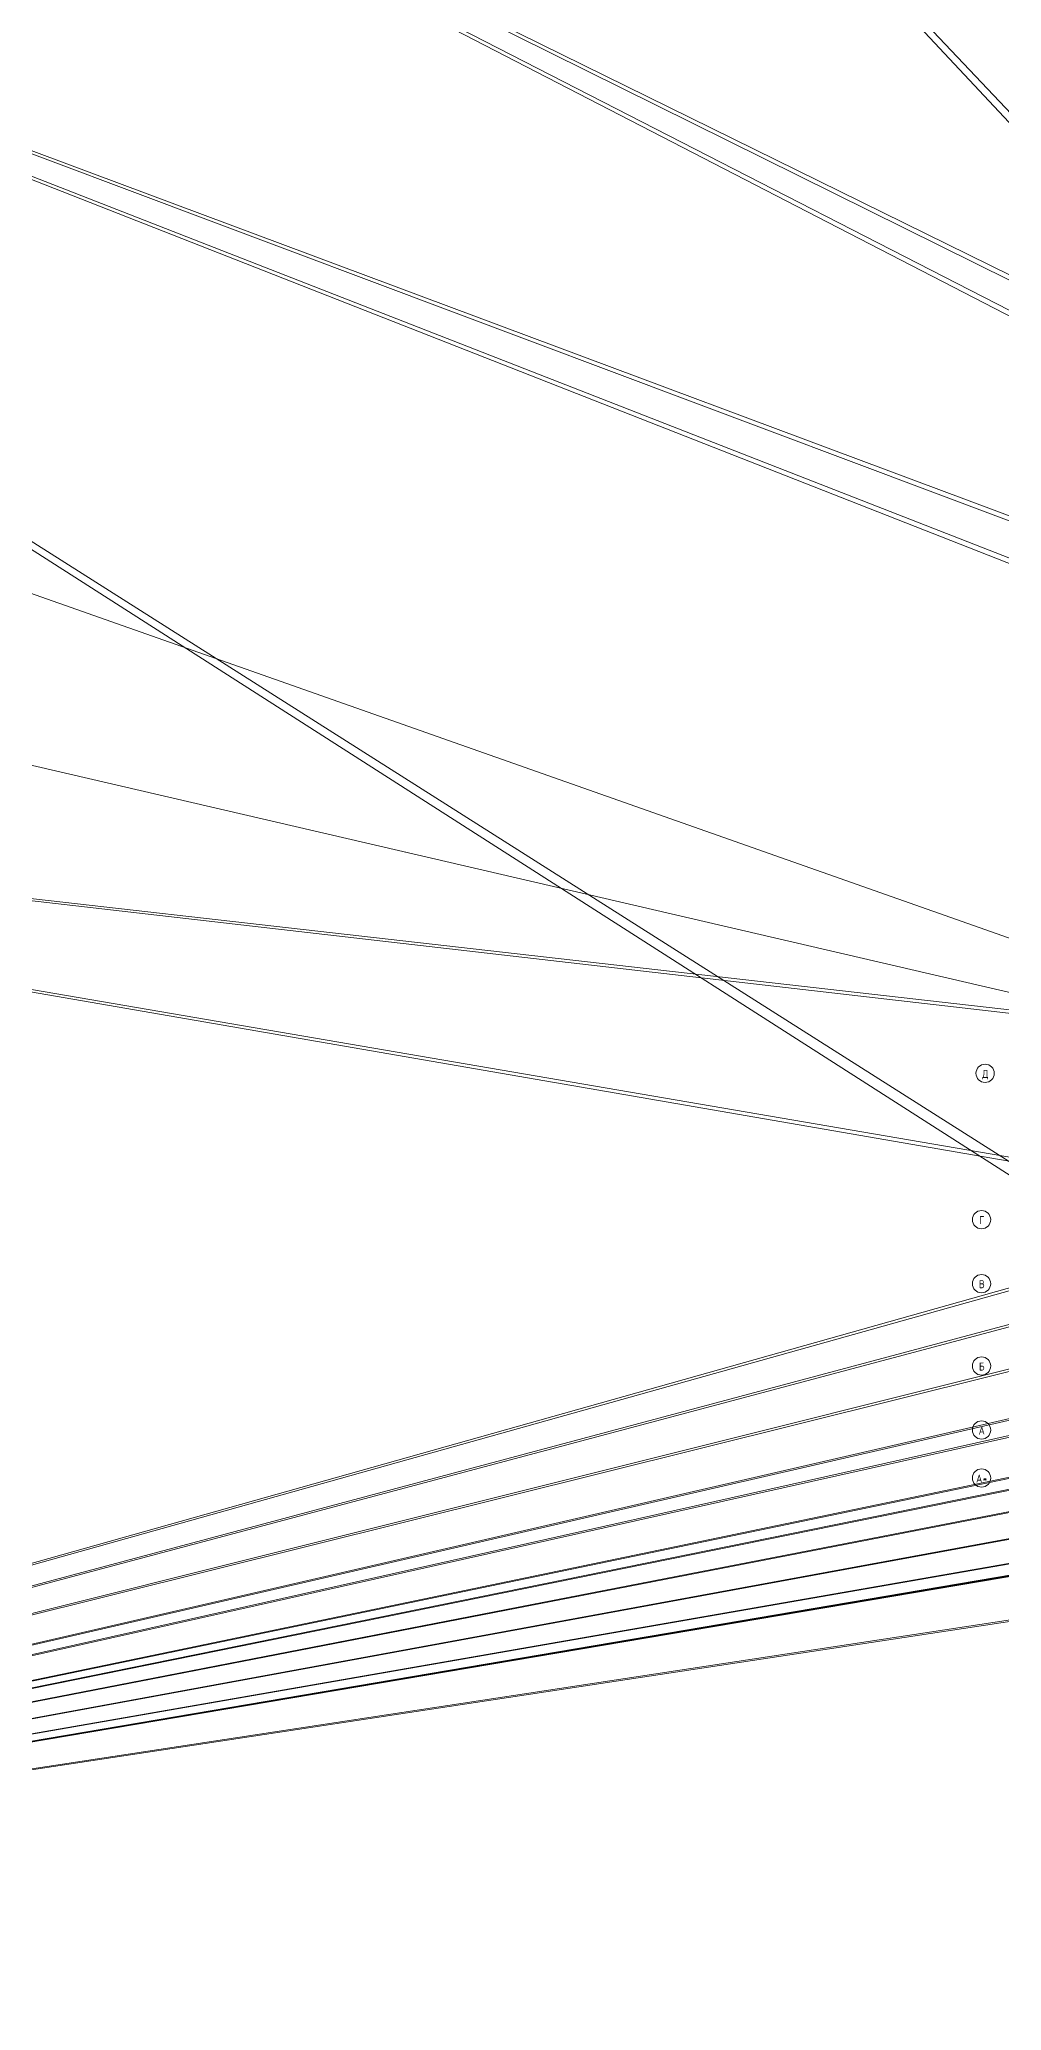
# Model space of a CAD drawing. Header units: millimetres. Extents: x -515342 to 330399, y -224905 to 507333.
# Drawn here: x -418574 to -376523, y -210666 to -124456 of the extents above; entities that cross this region are included whole.
import ezdxf

# ---------------------------------------------------------------- set-up
doc = ezdxf.new("R2010")
doc.units = ezdxf.units.MM
doc.layers.add('Оси', color=7, linetype='Continuous', lineweight=0)
doc.layers.add('экспертиза ДУ', color=1, linetype='Continuous', lineweight=0)
doc.styles.add('GOST Common', font='', dxfattribs={"width": 0.9, "height": 350})
doc.styles.get('GOST Common').set_extended_font_data('GOST Common')

# ---------------------------------------------------------------- blocks, each defined once
blk = doc.blocks.new('Ось сетки - Круг_Ø8 мм-6577-О_АР_П_-1_-3_000_План -1 этажа')
at = {"layer": 'Оси'}
for start, end in [(360, 180), (180, 360)]:
    blk.add_arc((0, 0), 4, start, end, dxfattribs=at)

msp = doc.modelspace()

# ---------------------------------------------------------------- linework, layer by layer
at = {"layer": 'экспертиза ДУ', "elevation": 0}
for points in [[(-329584.2871, -177855.6892), (-416102.3658, -85462.434), (-328710.4614, -177753.6215)], [(-278744.9576, -183262.5355), (-451869.8267, -97460.6135), (-277871.1319, -183160.4678)], [(-484408.3576, -104842.0369), (-282653.9914, -184129.4673)], [(-281780.1656, -184027.3996), (-484408.3576, -104842.0369)], [(-484408.3576, -104842.0369), (-274887.6548, -183580.3606)], [(-274013.829, -183478.2929), (-484408.3576, -104842.0369)], [(-362967.7598, -182590.755), (-484408.3576, -104842.0369), (-362093.9341, -182488.6873)], [(-318913.3541, -183960.4759), (-483183.0248, -126036.853)], [(-319510.3975, -179300.5149), (-485636.9206, -140695.709)], [(-329512.5827, -181339.9849), (-487774.7644, -154195.9235), (-330386.4084, -181442.0526)], [(-312311.795, -180776.7047), (-488305.5791, -210666.1805), (-311437.9693, -180674.637)]]:
    msp.add_lwpolyline(points, dxfattribs=at)
at = {"layer": 'экспертиза ДУ'}
for points in [[(-285871.6546, -183175.6637), (-451869.8267, -97460.6135), (-284997.8289, -183073.596)], [(-338992.3881, -171327.749), (-487774.7644, -154195.9235), (-338118.5624, -171225.6813)], [(-287553.6618, -173763.0558), (-488305.5791, -210666.1805)], [(-488305.5791, -210666.1805), (-288427.4875, -173865.1235)], [(-277912.7212, -174005.5058), (-488305.5791, -210666.1805)], [(-350863.7184, -174014.0272), (-488305.5791, -210666.1805)], [(-488305.5791, -210666.1805), (-278786.547, -174107.5735)], [(-488305.5791, -210666.1805), (-351737.5442, -174116.0949)], [(-330024.4632, -174211.9626), (-488305.5791, -210666.1805)], [(-300753.1676, -174231.6771), (-488305.5791, -210666.1805)], [(-312924.1615, -174254.9086), (-488305.5791, -210666.1805)], [(-488305.5791, -210666.1805), (-330898.289, -174314.0302)], [(-309270.3976, -174331.5252), (-488305.5791, -210666.1805)], [(-488305.5791, -210666.1805), (-301626.9933, -174333.7448)], [(-488305.5791, -210666.1805), (-313797.9872, -174356.9763)], [(-488305.5791, -210666.1805), (-310144.2234, -174433.5929)], [(-359681.3587, -174545.2468), (-488305.5791, -210666.1805)], [(-488305.5791, -210666.1805), (-360555.1844, -174647.3145)], [(-306476.4678, -179891.5851), (-488305.5791, -210666.1805)], [(-488305.5791, -210666.1805), (-307350.2935, -179993.6528)], [(-289917.9308, -180437.7335), (-488305.5791, -210666.1805), (-288937.6231, -180405.8137)], [(-368240.8918, -180738.1961), (-488305.5791, -210666.1805)], [(-488305.5791, -210666.1805), (-369114.7176, -180840.2638)], [(-355432.6186, -180954.9807), (-488305.5791, -210666.1805)], [(-488305.5791, -210666.1805), (-356306.4444, -181057.0484)]]:
    msp.add_lwpolyline(points, dxfattribs=at)

# ---------------------------------------------------------------- block references
at = {"layer": 'Оси', "xscale": 99.99999999999993, "yscale": 99.99999999999993, "zscale": 99.99999999999993, "rotation": 269.9999999999994}
for p in [(-377240.9273, -169674.4503), (-377397.4397, -176074.4503), (-377397.4397, -178874.4503), (-377397.4397, -182474.4503), (-377397.4397, -185274.4503), (-377397.4397, -187374.4503)]:
    msp.add_blockref('Ось сетки - Круг_Ø8 мм-6577-О_АР_П_-1_-3_000_План -1 этажа', p, dxfattribs=at)

# ---------------------------------------------------------------- texts
at = {"layer": 'Оси', "char_height": 350, "attachment_point": 1, "style": 'GOST Common'}
for s, insert, width in [('\\fGOST Common|b0|i0|c204|p34|;\\W.9;Д', (-377369.1002, -169521.8634), 346.329), ('\\fGOST Common|b0|i0|c204|p34|;\\W.9;Г', (-377495.9126, -175921.8634), 274.177125), ('\\fGOST Common|b0|i0|c204|p34|;\\W.9;В', (-377510.7626, -178721.8634), 310.253062), ('\\fGOST Common|b0|i0|c204|p34|;\\W.9;Б', (-377510.7626, -182321.8634), 310.253062), ('\\fGOST Common|b0|i0|c204|p34|;\\W.9;А', (-377525.6126, -185121.8634), 346.329), ('\\fGOST Common|b0|i0|c204|p34|;\\W.9;А', (-377635.8626, -187221.8634), 346.329), ('\\fGOST Common|b0|i0|c204|p34|;\\W.9;*', (-377350.1126, -187221.8634), 266.961937)]:
    msp.add_mtext(s, dxfattribs=dict(at, insert=insert, width=width))

doc.saveas('drawing.dxf')
